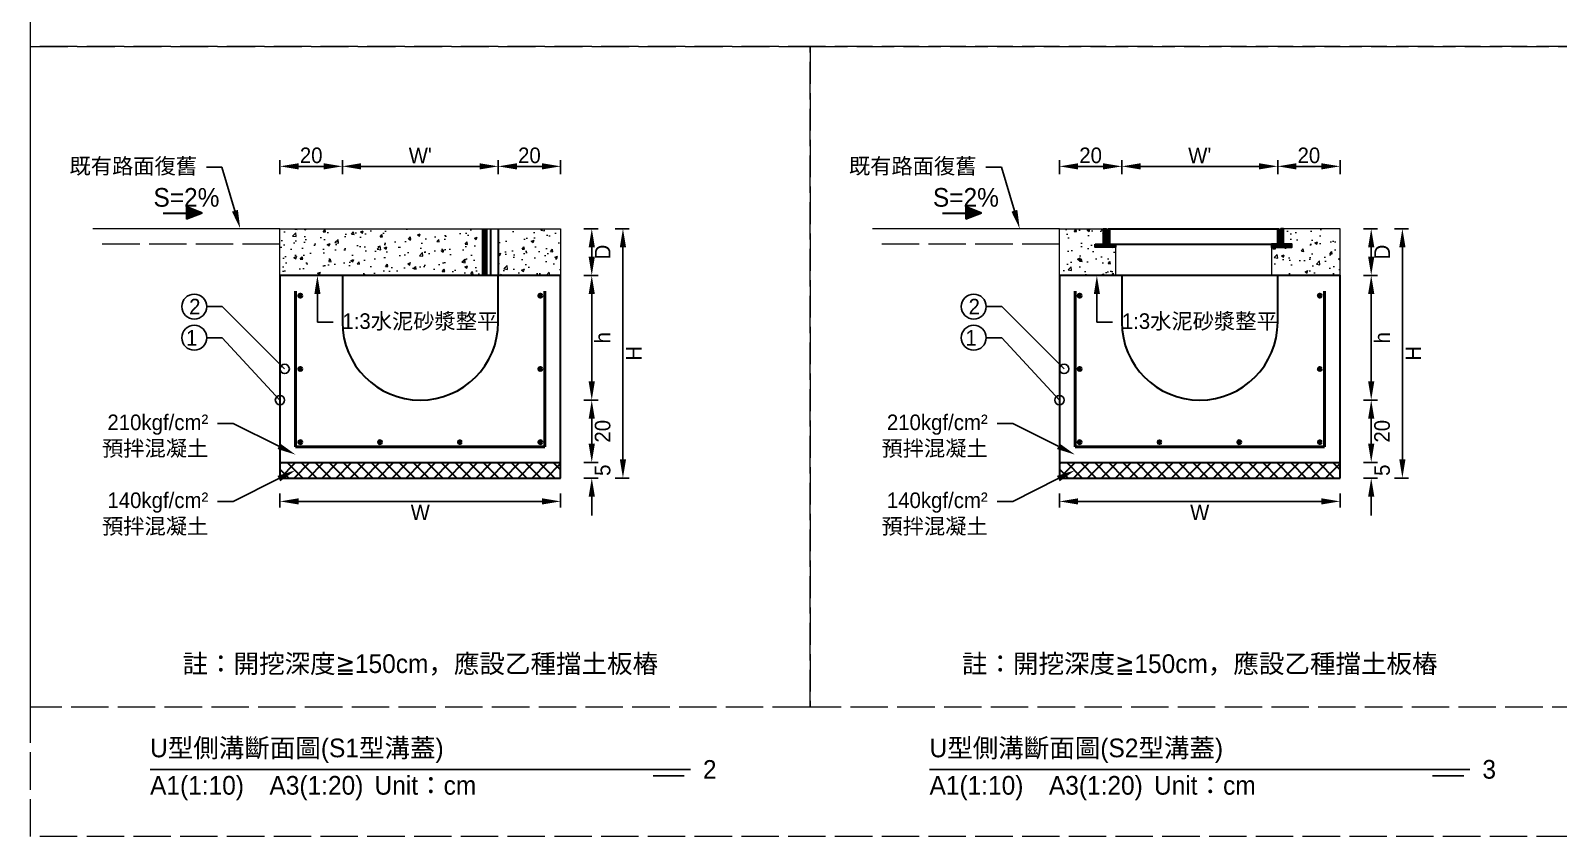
# Model space of a CAD drawing. Extents: x -8920 to 1950, y -2159 to 466.
# Drawn here: x -5780 to -5290, y -1164 to -905.4 of the extents above; entities that cross this region are included whole.
import ezdxf
from ezdxf import colors
from ezdxf.entities.mleader import LeaderData, LeaderLine
from ezdxf.math import Vec2, Vec3

# ---------------------------------------------------------------- set-up
doc = ezdxf.new("R2010")
doc.units = 0
doc.header["$MEASUREMENT"] = 0
doc.linetypes.add('ACAD_ISO02W100', pattern=[15, 12, -3])
doc.layers.add('一、4.基本-隱藏', color=9, linetype='ACAD_ISO02W100', lineweight=20, plot=False)
doc.layers.add('三、3.文字-註解文字', color=2, linetype='Continuous')
for name, color, linetype, lineweight in [('二、1.繪圖-既有設施', 8, 'Continuous', 20), ('二、2.繪圖-施作項目', 181, 'Continuous', 30), ('二、3.繪圖-排水流向', 170, 'Continuous', 30), ('二、4.繪圖-設計鋪面', 40, 'Continuous', 20), ('二、5.繪圖-鋼筋', 60, 'Continuous', 50), ('二、6.繪圖-其他施作項目', 35, 'Continuous', 30)]:
    doc.layers.add(name, color=color, linetype=linetype, lineweight=lineweight)
doc.styles.add('次圖名(詳圖)', font='MS PGothic.ttf', dxfattribs={"height": 6})
doc.styles.add('註解文字(詳圖)', font='MS PGothic.ttf', dxfattribs={"height": 5})
doc.dimstyles.new('註解文字(詳圖)', dxfattribs={"dimtxt": 5, "dimasz": 6, "dimexe": 2, "dimexo": 5, "dimgap": 1, "dimtad": 2, "dimzin": 0, "dimdsep": 46, "dimtxsty": '註解文字(詳圖)', "dimcen": 0.1, "dimclrd": 144, "dimclre": 144, "dimclrt": 256, "dimadec": 0, "dimazin": 0, "dimtfac": 1, "dimtofl": 0, "dimtmove": 0, "dimatfit": 3, "dimfxlon": 1, "dimtolj": 1, "dimtzin": 0, "dimlwd": -1, "dimlwe": -1, "dimarcsym": 1})

# ---------------------------------------------------------------- blocks, each defined once
blk = doc.blocks.new('*D148')
at = {"layer": 'Defpoints', "color": 0, "transparency": 16777216}
for p in [(-5680, -949), (-5680, -984), (-5630, -984)]:
    blk.add_point(p, dxfattribs=at)
at = {"layer": '三、3.文字-註解文字', "color": 144, "transparency": 16777216}
for p, q in [((-5680, -951.5), (-5680, -947)), ((-5636, -949), (-5674, -949)), ((-5630, -951.5), (-5630, -947))]:
    blk.add_line(p, q, dxfattribs=at)
for points in [[(-5674, -948), (-5674, -950), (-5680, -949)], [(-5636, -948), (-5636, -950), (-5630, -949)]]:
    blk.add_solid(points, dxfattribs=at)
at = {"layer": '三、3.文字-註解文字', "transparency": 16777216, "insert": (-5655, -945.5), "char_height": 5, "attachment_point": 5, "style": '註解文字(詳圖)'}
blk.add_mtext("\\A1;W'", dxfattribs=at)
blk = doc.blocks.new('*D149')
at = {"layer": 'Defpoints', "color": 0, "transparency": 16777216}
for p in [(-5700, -949), (-5700, -984), (-5680, -984)]:
    blk.add_point(p, dxfattribs=at)
at = {"layer": '三、3.文字-註解文字', "color": 144, "transparency": 16777216}
for p, q in [((-5700, -951.5), (-5700, -947)), ((-5686, -949), (-5694, -949)), ((-5680, -951.5), (-5680, -947))]:
    blk.add_line(p, q, dxfattribs=at)
for points in [[(-5694, -948), (-5694, -950), (-5700, -949)], [(-5686, -948), (-5686, -950), (-5680, -949)]]:
    blk.add_solid(points, dxfattribs=at)
at = {"layer": '三、3.文字-註解文字', "transparency": 16777216, "insert": (-5690, -945.5), "char_height": 5, "attachment_point": 5, "style": '註解文字(詳圖)'}
blk.add_mtext('\\A1;20', dxfattribs=at)
blk = doc.blocks.new('*D151')
at = {"layer": 'Defpoints', "color": 0, "transparency": 16777216}
for p in [(-5430, -949), (-5430, -984), (-5380, -984)]:
    blk.add_point(p, dxfattribs=at)
at = {"layer": '三、3.文字-註解文字', "color": 144, "transparency": 16777216}
for p, q in [((-5430, -951.5), (-5430, -947)), ((-5386, -949), (-5424, -949)), ((-5380, -951.5), (-5380, -947))]:
    blk.add_line(p, q, dxfattribs=at)
for points in [[(-5424, -948), (-5424, -950), (-5430, -949)], [(-5386, -948), (-5386, -950), (-5380, -949)]]:
    blk.add_solid(points, dxfattribs=at)
at = {"layer": '三、3.文字-註解文字', "transparency": 16777216, "insert": (-5405, -945.5), "char_height": 5, "attachment_point": 5, "style": '註解文字(詳圖)'}
blk.add_mtext("\\A1;W'", dxfattribs=at)
blk = doc.blocks.new('*D152')
at = {"layer": 'Defpoints', "color": 0, "transparency": 16777216}
for p in [(-5450, -949), (-5450, -984), (-5430, -984)]:
    blk.add_point(p, dxfattribs=at)
at = {"layer": '三、3.文字-註解文字', "color": 144, "transparency": 16777216}
for p, q in [((-5450, -951.5), (-5450, -947)), ((-5436, -949), (-5444, -949)), ((-5430, -951.5), (-5430, -947))]:
    blk.add_line(p, q, dxfattribs=at)
for points in [[(-5444, -948), (-5444, -950), (-5450, -949)], [(-5436, -948), (-5436, -950), (-5430, -949)]]:
    blk.add_solid(points, dxfattribs=at)
at = {"layer": '三、3.文字-註解文字', "transparency": 16777216, "insert": (-5440, -945.5), "char_height": 5, "attachment_point": 5, "style": '註解文字(詳圖)'}
blk.add_mtext('\\A1;20', dxfattribs=at)
blk = doc.blocks.new('*D153')
at = {"layer": 'Defpoints', "color": 0, "transparency": 16777216}
for p in [(-5405, -984), (-5350, -984), (-5405, -1024)]:
    blk.add_point(p, dxfattribs=at)
at = {"layer": '三、3.文字-註解文字', "color": 144, "transparency": 16777216}
for p, q in [((-5352.5, -984), (-5348, -984)), ((-5350, -1018), (-5350, -990)), ((-5352.5, -1024), (-5348, -1024))]:
    blk.add_line(p, q, dxfattribs=at)
for points in [[(-5351, -990), (-5349, -990), (-5350, -984)], [(-5351, -1018), (-5349, -1018), (-5350, -1024)]]:
    blk.add_solid(points, dxfattribs=at)
at = {"layer": '三、3.文字-註解文字', "transparency": 16777216, "insert": (-5346.5, -1004), "char_height": 5, "attachment_point": 5, "rotation": 90, "style": '註解文字(詳圖)'}
blk.add_mtext('\\A1;h', dxfattribs=at)
blk = doc.blocks.new('*D154')
at = {"layer": 'Defpoints', "color": 0, "transparency": 16777216}
for p in [(-5405, -1024), (-5405, -1044), (-5350, -1044)]:
    blk.add_point(p, dxfattribs=at)
at = {"layer": '三、3.文字-註解文字', "color": 144, "transparency": 16777216}
for p, q in [((-5352.5, -1024), (-5348, -1024)), ((-5350, -1030), (-5350, -1038)), ((-5352.5, -1044), (-5348, -1044))]:
    blk.add_line(p, q, dxfattribs=at)
for points in [[(-5351, -1030), (-5349, -1030), (-5350, -1024)], [(-5351, -1038), (-5349, -1038), (-5350, -1044)]]:
    blk.add_solid(points, dxfattribs=at)
at = {"layer": '三、3.文字-註解文字', "transparency": 16777216, "insert": (-5346.5, -1034), "char_height": 5, "attachment_point": 5, "rotation": 90, "style": '註解文字(詳圖)'}
blk.add_mtext('\\A1;20', dxfattribs=at)
blk = doc.blocks.new('*D155')
at = {"layer": 'Defpoints', "color": 0, "transparency": 16777216}
for p in [(-5405, -1044), (-5405, -1049), (-5350, -1049)]:
    blk.add_point(p, dxfattribs=at)
at = {"layer": '三、3.文字-註解文字', "color": 144, "transparency": 16777216}
for p, q in [((-5350, -1038), (-5350, -1032)), ((-5352.5, -1044), (-5348, -1044)), ((-5352.5, -1049), (-5348, -1049)), ((-5350, -1055), (-5350, -1061))]:
    blk.add_line(p, q, dxfattribs=at)
for points in [[(-5351, -1038), (-5349, -1038), (-5350, -1044)], [(-5351, -1055), (-5349, -1055), (-5350, -1049)]]:
    blk.add_solid(points, dxfattribs=at)
at = {"layer": '三、3.文字-註解文字', "transparency": 16777216, "insert": (-5346.5, -1046.5), "char_height": 5, "attachment_point": 5, "rotation": 90, "style": '註解文字(詳圖)'}
blk.add_mtext('\\A1;5', dxfattribs=at)
blk = doc.blocks.new('_Small')
at = {"color": 0, "linetype": 'ByBlock', "lineweight": -2}
blk.add_circle((0, 0), 0.25, dxfattribs=at)
blk = doc.blocks.new('排水流向')
at = {"layer": '二、3.繪圖-排水流向'}
h = blk.add_hatch(color=256, dxfattribs=at)
h.dxf.hatch_style = 1
h.paths.add_polyline_path([(0, 1), (0, -1), (2.5, 0)])
for points in [[(-3.75, 0), (0, 0)], [(0, 1), (0, -1)], [(2.5, 0), (0, 1)], [(2.5, 0), (0, -1)]]:
    blk.add_lwpolyline(points, dxfattribs=at)
blk = doc.blocks.new('*D156')
at = {"layer": 'Defpoints', "color": 0, "transparency": 16777216}
for p in [(-5360, -969), (-5350, -969), (-5360, -984)]:
    blk.add_point(p, dxfattribs=at)
at = {"layer": '三、3.文字-註解文字', "color": 144, "transparency": 16777216}
for p, q in [((-5352.5, -969), (-5348, -969)), ((-5350, -978), (-5350, -975)), ((-5352.5, -984), (-5348, -984))]:
    blk.add_line(p, q, dxfattribs=at)
for points in [[(-5351, -975), (-5349, -975), (-5350, -969)], [(-5351, -978), (-5349, -978), (-5350, -984)]]:
    blk.add_solid(points, dxfattribs=at)
at = {"layer": '三、3.文字-註解文字', "transparency": 16777216, "insert": (-5346.5, -976.5), "char_height": 5, "attachment_point": 5, "rotation": 90, "style": '註解文字(詳圖)'}
blk.add_mtext('\\A1;D', dxfattribs=at)
blk = doc.blocks.new('*D157')
at = {"layer": 'Defpoints', "color": 0, "transparency": 16777216}
for p in [(-5360, -969), (-5340, -969), (-5360, -1049)]:
    blk.add_point(p, dxfattribs=at)
at = {"layer": '三、3.文字-註解文字', "color": 144, "transparency": 16777216}
for p, q in [((-5342.5, -969), (-5338, -969)), ((-5340, -1043), (-5340, -975)), ((-5342.5, -1049), (-5338, -1049))]:
    blk.add_line(p, q, dxfattribs=at)
for points in [[(-5341, -975), (-5339, -975), (-5340, -969)], [(-5341, -1043), (-5339, -1043), (-5340, -1049)]]:
    blk.add_solid(points, dxfattribs=at)
at = {"layer": '三、3.文字-註解文字', "transparency": 16777216, "insert": (-5336.5, -1009), "char_height": 5, "attachment_point": 5, "rotation": 90, "style": '註解文字(詳圖)'}
blk.add_mtext('\\A1;H', dxfattribs=at)
blk = doc.blocks.new('*D267')
at = {"layer": 'Defpoints', "color": 0, "transparency": 16777216}
for p in [(-5380, -949), (-5380, -984), (-5360, -984)]:
    blk.add_point(p, dxfattribs=at)
at = {"layer": '三、3.文字-註解文字', "color": 144, "transparency": 16777216}
for p, q in [((-5380, -951.5), (-5380, -947)), ((-5366, -949), (-5374, -949)), ((-5360, -951.5), (-5360, -947))]:
    blk.add_line(p, q, dxfattribs=at)
for points in [[(-5374, -948), (-5374, -950), (-5380, -949)], [(-5366, -948), (-5366, -950), (-5360, -949)]]:
    blk.add_solid(points, dxfattribs=at)
at = {"layer": '三、3.文字-註解文字', "transparency": 16777216, "insert": (-5370, -945.5), "char_height": 5, "attachment_point": 5, "style": '註解文字(詳圖)'}
blk.add_mtext('\\A1;20', dxfattribs=at)
blk = doc.blocks.new('*D268')
at = {"layer": 'Defpoints', "color": 0, "transparency": 16777216}
for p in [(-5630, -949), (-5630, -984), (-5610, -984)]:
    blk.add_point(p, dxfattribs=at)
at = {"layer": '三、3.文字-註解文字', "color": 144, "transparency": 16777216}
for p, q in [((-5630, -951.5), (-5630, -947)), ((-5616, -949), (-5624, -949)), ((-5610, -951.5), (-5610, -947))]:
    blk.add_line(p, q, dxfattribs=at)
for points in [[(-5624, -948), (-5624, -950), (-5630, -949)], [(-5616, -948), (-5616, -950), (-5610, -949)]]:
    blk.add_solid(points, dxfattribs=at)
at = {"layer": '三、3.文字-註解文字', "transparency": 16777216, "insert": (-5620, -945.5), "char_height": 5, "attachment_point": 5, "style": '註解文字(詳圖)'}
blk.add_mtext('\\A1;20', dxfattribs=at)
blk = doc.blocks.new('*D326')
at = {"layer": 'Defpoints', "color": 0, "transparency": 16777216}
for p in [(-5450, -1049), (-5360, -1049), (-5450, -1056.5)]:
    blk.add_point(p, dxfattribs=at)
at = {"layer": '三、3.文字-註解文字', "color": 144, "transparency": 16777216}
for p, q in [((-5450, -1054), (-5450, -1058.5)), ((-5366, -1056.5), (-5444, -1056.5)), ((-5360, -1054), (-5360, -1058.5))]:
    blk.add_line(p, q, dxfattribs=at)
for points in [[(-5444, -1055.5), (-5444, -1057.5), (-5450, -1056.5)], [(-5366, -1055.5), (-5366, -1057.5), (-5360, -1056.5)]]:
    blk.add_solid(points, dxfattribs=at)
at = {"layer": '三、3.文字-註解文字', "transparency": 16777216, "insert": (-5405, -1060), "char_height": 5, "attachment_point": 5, "style": '註解文字(詳圖)'}
blk.add_mtext('\\A1;W', dxfattribs=at)
blk = doc.blocks.new('*D327')
at = {"layer": 'Defpoints', "color": 0, "transparency": 16777216}
for p in [(-5700, -1049), (-5610, -1049), (-5700, -1056.5)]:
    blk.add_point(p, dxfattribs=at)
at = {"layer": '三、3.文字-註解文字', "color": 144, "transparency": 16777216}
for p, q in [((-5700, -1054), (-5700, -1058.5)), ((-5616, -1056.5), (-5694, -1056.5)), ((-5610, -1054), (-5610, -1058.5))]:
    blk.add_line(p, q, dxfattribs=at)
for points in [[(-5694, -1055.5), (-5694, -1057.5), (-5700, -1056.5)], [(-5616, -1055.5), (-5616, -1057.5), (-5610, -1056.5)]]:
    blk.add_solid(points, dxfattribs=at)
at = {"layer": '三、3.文字-註解文字', "transparency": 16777216, "insert": (-5655, -1060), "char_height": 5, "attachment_point": 5, "style": '註解文字(詳圖)'}
blk.add_mtext('\\A1;W', dxfattribs=at)
blk = doc.blocks.new('*D328')
at = {"layer": 'Defpoints', "color": 0, "transparency": 16777216}
for p in [(-5655, -984), (-5600, -984), (-5655, -1024)]:
    blk.add_point(p, dxfattribs=at)
at = {"layer": '三、3.文字-註解文字', "color": 144, "transparency": 16777216}
for p, q in [((-5602.5, -984), (-5598, -984)), ((-5600, -1018), (-5600, -990)), ((-5602.5, -1024), (-5598, -1024))]:
    blk.add_line(p, q, dxfattribs=at)
for points in [[(-5601, -990), (-5599, -990), (-5600, -984)], [(-5601, -1018), (-5599, -1018), (-5600, -1024)]]:
    blk.add_solid(points, dxfattribs=at)
at = {"layer": '三、3.文字-註解文字', "transparency": 16777216, "insert": (-5596.5, -1004), "char_height": 5, "attachment_point": 5, "rotation": 90, "style": '註解文字(詳圖)'}
blk.add_mtext('\\A1;h', dxfattribs=at)
blk = doc.blocks.new('*D329')
at = {"layer": 'Defpoints', "color": 0, "transparency": 16777216}
for p in [(-5655, -1024), (-5655, -1044), (-5600, -1044)]:
    blk.add_point(p, dxfattribs=at)
at = {"layer": '三、3.文字-註解文字', "color": 144, "transparency": 16777216}
for p, q in [((-5602.5, -1024), (-5598, -1024)), ((-5600, -1030), (-5600, -1038)), ((-5602.5, -1044), (-5598, -1044))]:
    blk.add_line(p, q, dxfattribs=at)
for points in [[(-5601, -1030), (-5599, -1030), (-5600, -1024)], [(-5601, -1038), (-5599, -1038), (-5600, -1044)]]:
    blk.add_solid(points, dxfattribs=at)
at = {"layer": '三、3.文字-註解文字', "transparency": 16777216, "insert": (-5596.5, -1034), "char_height": 5, "attachment_point": 5, "rotation": 90, "style": '註解文字(詳圖)'}
blk.add_mtext('\\A1;20', dxfattribs=at)
blk = doc.blocks.new('*D330')
at = {"layer": 'Defpoints', "color": 0, "transparency": 16777216}
for p in [(-5655, -1044), (-5655, -1049), (-5600, -1049)]:
    blk.add_point(p, dxfattribs=at)
at = {"layer": '三、3.文字-註解文字', "color": 144, "transparency": 16777216}
for p, q in [((-5600, -1038), (-5600, -1032)), ((-5602.5, -1044), (-5598, -1044)), ((-5602.5, -1049), (-5598, -1049)), ((-5600, -1055), (-5600, -1061))]:
    blk.add_line(p, q, dxfattribs=at)
for points in [[(-5601, -1038), (-5599, -1038), (-5600, -1044)], [(-5601, -1055), (-5599, -1055), (-5600, -1049)]]:
    blk.add_solid(points, dxfattribs=at)
at = {"layer": '三、3.文字-註解文字', "transparency": 16777216, "insert": (-5596.5, -1046.5), "char_height": 5, "attachment_point": 5, "rotation": 90, "style": '註解文字(詳圖)'}
blk.add_mtext('\\A1;5', dxfattribs=at)
blk = doc.blocks.new('*D331')
at = {"layer": 'Defpoints', "color": 0, "transparency": 16777216}
for p in [(-5610, -969), (-5600, -969), (-5610, -984)]:
    blk.add_point(p, dxfattribs=at)
at = {"layer": '三、3.文字-註解文字', "color": 144, "transparency": 16777216}
for p, q in [((-5602.5, -969), (-5598, -969)), ((-5600, -978), (-5600, -975)), ((-5602.5, -984), (-5598, -984))]:
    blk.add_line(p, q, dxfattribs=at)
for points in [[(-5601, -975), (-5599, -975), (-5600, -969)], [(-5601, -978), (-5599, -978), (-5600, -984)]]:
    blk.add_solid(points, dxfattribs=at)
at = {"layer": '三、3.文字-註解文字', "transparency": 16777216, "insert": (-5596.5, -976.5), "char_height": 5, "attachment_point": 5, "rotation": 90, "style": '註解文字(詳圖)'}
blk.add_mtext('\\A1;D', dxfattribs=at)
blk = doc.blocks.new('*D332')
at = {"layer": 'Defpoints', "color": 0, "transparency": 16777216}
for p in [(-5610, -969), (-5590, -969), (-5610, -1049)]:
    blk.add_point(p, dxfattribs=at)
at = {"layer": '三、3.文字-註解文字', "color": 144, "transparency": 16777216}
for p, q in [((-5592.5, -969), (-5588, -969)), ((-5590, -1043), (-5590, -975)), ((-5592.5, -1049), (-5588, -1049))]:
    blk.add_line(p, q, dxfattribs=at)
for points in [[(-5591, -975), (-5589, -975), (-5590, -969)], [(-5591, -1043), (-5589, -1043), (-5590, -1049)]]:
    blk.add_solid(points, dxfattribs=at)
at = {"layer": '三、3.文字-註解文字', "transparency": 16777216, "insert": (-5586.5, -1009), "char_height": 5, "attachment_point": 5, "rotation": 90, "style": '註解文字(詳圖)'}
blk.add_mtext('\\A1;H', dxfattribs=at)

msp = doc.modelspace()

# ---------------------------------------------------------------- hatches: boundary and pattern name
at = {"layer": '二、1.繪圖-既有設施'}
h = msp.add_hatch(dxfattribs=at)
h.set_pattern_fill('AR-CONC', color=256, scale=0.05)
h.set_pattern_definition([(50, (-5105.289, -1932.4674), (9.109233, -0.796954), [0.9525, -10.4775]), (355, (-5105.289, -1932.467), (-1.76217, 9.55284), [0.762, -8.38203]), (100.45144, (-5104.53, -1932.534), (7.34706, 8.75589), [0.8095, -8.90451]), (46.1842, (-5105.289, -1929.927), (13.55395, -2.10212), [1.42875, -15.71625]), (96.6356, (-5104.16, -1930.103), (11.8702, 12.3713), [1.21425, -13.35678]), (351.1842, (-5105.289, -1929.927), (11.8702, 12.3713), [1.143, -12.57299]), (21, (-5104.019, -1930.5624), (7.58072, -5.11326), [0.9525, -10.4775]), (326, (-5104.019, -1930.562), (3.0901, 9.2094), [0.762, -8.382]), (71.45144, (-5103.387, -1930.9886), (10.67082, 4.09614), [0.8095, -8.9045]), (37.5, (-5105.289, -1932.4674), (0.15443, 4.227752), [0, -8.2804, 0, -8.509, 0, -8.41375]), (7.5, (-5105.289, -1932.4674), (3.340983, 5.009029), [0, -4.8514, 0, -8.0899, 0, -3.20675]), (327.5, (-5108.121, -1932.4674), (6.77953, -0.286437), [0, -3.175, 0, -9.906, 0, -13.1445]), (317.5, (-5109.391, -1932.4674), (7.40646, 1.271325), [0, -4.1275, 0, -6.5786, 0, -9.3345])])
h.paths.add_polyline_path([(-5635, -984), (-5635, -969), (-5700, -969), (-5700, -984)])
h.paths.add_polyline_path([(-5610, -969), (-5630, -969), (-5630, -984), (-5610, -984)])
h = msp.add_hatch(dxfattribs=at)
h.set_pattern_fill('AR-CONC', color=256, scale=0.05)
h.set_pattern_definition([(50, (-4856.493, -1829.6635), (9.109233, -0.796954), [0.9525, -10.4775]), (355, (-4856.493, -1829.6635), (-1.76217, 9.55284), [0.762, -8.38203]), (100.4514, (-4855.734, -1829.73), (7.34706, 8.75589), [0.8095, -8.90451]), (46.1842, (-4856.493, -1827.124), (13.55395, -2.10212), [1.42875, -15.71625]), (96.6356, (-4855.363, -1827.299), (11.8702, 12.3713), [1.21425, -13.35678]), (351.1842, (-4856.493, -1827.124), (11.8702, 12.3713), [1.143, -12.57299]), (21, (-4855.223, -1827.7585), (7.58072, -5.11326), [0.9525, -10.4775]), (326, (-4855.223, -1827.7585), (3.0901, 9.2094), [0.762, -8.382]), (71.4514, (-4854.591, -1828.185), (10.67082, 4.09614), [0.8095, -8.9045]), (37.5, (-4856.4927, -1829.6635), (0.15443, 4.227752), [0, -8.2804, 0, -8.509, 0, -8.41375]), (7.5, (-4856.4927, -1829.6635), (3.340983, 5.009029), [0, -4.8514, 0, -8.0899, 0, -3.20675]), (327.5, (-4859.3248, -1829.6635), (6.77953, -0.286437), [0, -3.175, 0, -9.906, 0, -13.1445]), (317.5, (-4860.595, -1829.6635), (7.40646, 1.271325), [0, -4.1275, 0, -6.5786, 0, -9.3345])])
h.paths.add_polyline_path([(-5438.5, -974.9), (-5438.5, -974), (-5435.9, -974), (-5435.9, -969), (-5450, -969), (-5450, -984), (-5432, -984), (-5432, -974.9)])
h.paths.add_polyline_path([(-5375.5, -974.9), (-5382, -974.9), (-5382, -984), (-5360, -984), (-5360, -969), (-5378.1, -969), (-5378.1, -974), (-5375.5, -974)])
at = {"layer": '二、2.繪圖-施作項目'}
h = msp.add_hatch(dxfattribs=at)
h.set_pattern_fill('ANSI37', color=256)
h.set_pattern_definition([(45, (-5539.169, -349.3828), (-2.245064, 2.245064), []), (135, (-5539.169, -349.3828), (-2.245064, -2.245064), [])])
h.paths.add_polyline_path([(-5610, -1049), (-5610, -1044), (-5700, -1044), (-5700, -1049)])
h = msp.add_hatch(dxfattribs=at)
h.set_pattern_fill('ANSI37', color=256)
h.set_pattern_definition([(45, (-5289.169, -349.3828), (-2.245064, 2.245064), []), (135, (-5289.169, -349.3828), (-2.245064, -2.245064), [])])
h.paths.add_polyline_path([(-5360, -1049), (-5360, -1044), (-5450, -1044), (-5450, -1049)])
at = {"layer": '二、5.繪圖-鋼筋'}
h = msp.add_hatch(color=256, dxfattribs=at)
h.dxf.hatch_style = 1
h.paths.add_polyline_path([(-5693, -990.5, 1), (-5694, -990.5, 1)])
h = msp.add_hatch(color=256, dxfattribs=at)
h.dxf.hatch_style = 1
h.paths.add_polyline_path([(-5616, -990.5, 1), (-5617, -990.5, 1)])
h = msp.add_hatch(color=256, dxfattribs=at)
h.dxf.hatch_style = 1
h.paths.add_polyline_path([(-5443, -990.5, 1), (-5444, -990.5, 1)])
h = msp.add_hatch(color=256, dxfattribs=at)
h.dxf.hatch_style = 1
h.paths.add_polyline_path([(-5366, -990.5, 1), (-5367, -990.5, 1)])
h = msp.add_hatch(color=256, dxfattribs=at)
h.dxf.hatch_style = 1
h.paths.add_polyline_path([(-5693, -1014, 1), (-5694, -1014, 1)])
h = msp.add_hatch(color=256, dxfattribs=at)
h.dxf.hatch_style = 1
h.paths.add_polyline_path([(-5616, -1014, 1), (-5617, -1014, 1)])
h = msp.add_hatch(color=256, dxfattribs=at)
h.dxf.hatch_style = 1
h.paths.add_polyline_path([(-5443, -1014, 1), (-5444, -1014, 1)])
h = msp.add_hatch(color=256, dxfattribs=at)
h.dxf.hatch_style = 1
h.paths.add_polyline_path([(-5366, -1014, 1), (-5367, -1014, 1)])
h = msp.add_hatch(color=256, dxfattribs=at)
h.dxf.hatch_style = 1
h.paths.add_polyline_path([(-5693, -1037.5, 1), (-5694, -1037.5, 1)])
h = msp.add_hatch(color=256, dxfattribs=at)
h.dxf.hatch_style = 1
h.paths.add_polyline_path([(-5667.4, -1037.5, 1), (-5668.4, -1037.5, 1)])
h = msp.add_hatch(color=256, dxfattribs=at)
h.dxf.hatch_style = 1
h.paths.add_polyline_path([(-5641.8, -1037.5, 1), (-5642.8, -1037.5, 1)])
h = msp.add_hatch(color=256, dxfattribs=at)
h.dxf.hatch_style = 1
h.paths.add_polyline_path([(-5616, -1037.5, 1), (-5617, -1037.5, 1)])
h = msp.add_hatch(color=256, dxfattribs=at)
h.dxf.hatch_style = 1
h.paths.add_polyline_path([(-5443, -1037.5, 1), (-5444, -1037.5, 1)])
h = msp.add_hatch(color=256, dxfattribs=at)
h.dxf.hatch_style = 1
h.paths.add_polyline_path([(-5417.4, -1037.5, 1), (-5418.4, -1037.5, 1)])
h = msp.add_hatch(color=256, dxfattribs=at)
h.dxf.hatch_style = 1
h.paths.add_polyline_path([(-5391.8, -1037.5, 1), (-5392.8, -1037.5, 1)])
h = msp.add_hatch(color=256, dxfattribs=at)
h.dxf.hatch_style = 1
h.paths.add_polyline_path([(-5366, -1037.5, 1), (-5367, -1037.5, 1)])
at = {"layer": '二、6.繪圖-其他施作項目'}
h = msp.add_hatch(dxfattribs=at)
h.set_pattern_fill('ANSI31', color=256, scale=0.1)
h.set_pattern_definition([(45, (-4207.16578, -1989.52732), (-0.2245064, 0.2245064), [])])
h.paths.add_polyline_path([(-5435, -969), (-5435.9, -969), (-5435.9, -974), (-5438.5, -974), (-5438.5, -974.9), (-5432, -974.9), (-5432, -974), (-5435, -974)])
h.paths.add_polyline_path([(-5379, -974), (-5382, -974), (-5382, -974.9), (-5375.5, -974.9), (-5375.5, -974), (-5378.1, -974), (-5378.1, -969), (-5379, -969)])

# ---------------------------------------------------------------- linework, layer by layer
at = {"layer": '一、4.基本-隱藏'}
for points in [[(-5780, -657), (-5000, -657), (-5000, -910.5), (-5780, -910.5)], [(-5780, -657), (-5000, -657), (-5000, -1164), (-5780, -1164)], [(-5780, -910.5), (-5530, -910.5), (-5530, -1122.5), (-5780, -1122.5)], [(-5530, -910.5), (-5280, -910.5), (-5280, -1122.5), (-5530, -1122.5)]]:
    msp.add_lwpolyline(points, close=True, dxfattribs=at)
at = {"layer": '三、3.文字-註解文字'}
for points in [[(-5741.66, -1142.5), (-5568.34, -1142.5)], [(-5570.34, -1144.5), (-5580.34, -1144.5)], [(-5491.66, -1142.5), (-5318.34, -1142.5)], [(-5320.34, -1144.5), (-5330.34, -1144.5)]]:
    msp.add_lwpolyline(points, dxfattribs=at)
for centre in [(-5727.5, -994), (-5477.5, -994), (-5727.5, -1004), (-5477.5, -1004)]:
    msp.add_circle(centre, 4, dxfattribs=at)
at = {"layer": '二、1.繪圖-既有設施'}
msp.add_lwpolyline([(-5700, -984), (-5700, -969), (-5610, -969), (-5610, -984)], close=True, dxfattribs=at)
for points in [[(-5432, -974), (-5432, -984), (-5450, -984), (-5450, -969), (-5435.9, -969)], [(-5382, -974), (-5382, -984), (-5360, -984), (-5360, -969), (-5378.1, -969)]]:
    msp.add_lwpolyline(points, dxfattribs=at)
at = {"layer": '二、2.繪圖-施作項目'}
for points in [[(-5610, -1049), (-5610, -984), (-5700, -984), (-5700, -1049)], [(-5360, -1049), (-5360, -984), (-5450, -984), (-5450, -1049)]]:
    msp.add_lwpolyline(points, close=True, dxfattribs=at)
for points in [[(-5680, -984), (-5680, -999, 1), (-5630, -999), (-5630, -984)], [(-5430, -984), (-5430, -999, 1), (-5380, -999), (-5380, -984)]]:
    msp.add_lwpolyline(points, format="xyb", dxfattribs=at)
for points in [[(-5700, -1044), (-5610, -1044)], [(-5450, -1044), (-5360, -1044)]]:
    msp.add_lwpolyline(points, dxfattribs=at)
at = {"layer": '二、4.繪圖-設計鋪面'}
for points in [[(-5700, -969), (-5760, -969)], [(-5450, -969), (-5510, -969)]]:
    msp.add_lwpolyline(points, dxfattribs=at)
at = {"layer": '二、4.繪圖-設計鋪面', "linetype": 'ACAD_ISO02W100'}
for points in [[(-5700, -974), (-5760, -974)], [(-5450, -974), (-5510, -974)]]:
    msp.add_lwpolyline(points, dxfattribs=at)
at = {"layer": '二、5.繪圖-鋼筋'}
for points in [[(-5695, -989), (-5695, -1039)], [(-5615, -989), (-5615, -1039)], [(-5445, -989), (-5445, -1039)], [(-5365, -989), (-5365, -1039)], [(-5695, -1039), (-5615, -1039)], [(-5445, -1039), (-5365, -1039)]]:
    msp.add_lwpolyline(points, dxfattribs=at)
for centre in [(-5693.5, -990.5), (-5616.5, -990.5), (-5443.5, -990.5), (-5366.5, -990.5), (-5693.5, -1014), (-5616.5, -1014), (-5443.5, -1014), (-5366.5, -1014), (-5693.5, -1037.5), (-5667.9, -1037.5), (-5642.3, -1037.5), (-5616.5, -1037.5), (-5443.5, -1037.5), (-5417.9, -1037.5), (-5392.3, -1037.5), (-5366.5, -1037.5)]:
    msp.add_circle(centre, 0.5, dxfattribs=at)
at = {"layer": '二、6.繪圖-其他施作項目'}
for points in [[(-5635, -969), (-5635, -984)], [(-5634.375, -969), (-5634.375, -984)], [(-5633.75, -969), (-5633.75, -984)], [(-5632.5, -969), (-5632.5, -984)], [(-5630, -969), (-5630, -984)], [(-5434.5, -969), (-5434.5, -974)], [(-5434.5, -969), (-5379.5, -969)], [(-5433.9, -969), (-5433.9, -974)], [(-5380.1, -969), (-5380.1, -974)], [(-5379.5, -969), (-5379.5, -974)], [(-5434.5, -974), (-5379.5, -974)]]:
    msp.add_lwpolyline(points, dxfattribs=at)
for points in [[(-5438.5, -974), (-5435.9, -974), (-5435.9, -969), (-5435, -969), (-5435, -974), (-5432, -974), (-5432, -974.9), (-5438.5, -974.9)], [(-5378.1, -969), (-5379, -969), (-5379, -974), (-5382, -974), (-5382, -974.9), (-5375.5, -974.9), (-5375.5, -974), (-5378.1, -974)]]:
    msp.add_lwpolyline(points, close=True, dxfattribs=at)

# ---------------------------------------------------------------- block references
at = {"xscale": 2, "yscale": 2, "zscale": 2}
for p in [(-5730, -964), (-5480, -964)]:
    msp.add_blockref('排水流向', p, dxfattribs=at)

# ---------------------------------------------------------------- texts
at = {"layer": '三、3.文字-註解文字', "char_height": 6}
for s, width, gutter_width, insert, attachment_point, style in [('{\\fMS PGothic|b0|i0|c128|p34;註：開挖深度≧150cm，應設乙種擋土板樁}', 156.49231, 30, (-5655, -1109), 5, '註解文字(詳圖)'), ('{\\fMS PGothic|b0|i0|c128|p34;註：開挖深度≧150cm，應設乙種擋土板樁}', 156.49231, 30, (-5405, -1109), 5, '註解文字(詳圖)'), ('{\\fMS PGothic|b0|i0|c128|p34;U型側溝斷面圖(}S{\\fMS PGothic|b0|i0|c128|p34;1型溝蓋)}', 134.12151, 15, (-5741.66, -1136.5), 4, '次圖名(詳圖)'), ('{\\fMS PGothic|b0|i0|c128|p34;U型側溝斷面圖(}S{\\fMS PGothic|b0|i0|c128|p34;2型溝蓋)}', 131.94411, 15, (-5491.66, -1136.5), 4, '次圖名(詳圖)'), ('2', 3, 15, (-5564.34, -1142.5), 4, '次圖名(詳圖)'), ('3', 3, 15, (-5314.34, -1142.5), 4, '次圖名(詳圖)'), ('A1(1:10)\u3000A3(1:20){\\fMS PGothic|b0|i0|c128|p34;^IUnit：cm}', 136.03259, 15, (-5741.66, -1148.5), 4, '次圖名(詳圖)'), ('A1(1:10)\u3000A3(1:20){\\fMS PGothic|b0|i0|c128|p34;^IUnit：cm}', 136.03259, 15, (-5491.66, -1148.5), 4, '次圖名(詳圖)')]:
    msp.add_mtext_dynamic_manual_height_columns(s, width=width, gutter_width=gutter_width, heights=[0], dxfattribs=dict(at, insert=insert, attachment_point=attachment_point, style=style))
at = {"layer": '二、3.繪圖-排水流向', "char_height": 6, "attachment_point": 5, "style": '註解文字(詳圖)'}
for insert in [(-5730, -959), (-5480, -959)]:
    msp.add_mtext_dynamic_manual_height_columns('{\\fMS PGothic|b0|i0|c128|p34;S=2%}', width=10.17412, gutter_width=30, heights=[0], dxfattribs=dict(at, insert=insert))

# ---------------------------------------------------------------- dimensions: what is measured, and where the dimension line sits
at = {"layer": '三、3.文字-註解文字'}
for base, p1, p2, text, picture, middle in [((-5700, -949), (-5680, -984), (-5700, -984), '20', '*D149', (-5690, -945.5)), ((-5680, -949), (-5630, -984), (-5680, -984), "W'", '*D148', (-5655, -945.5)), ((-5630, -949), (-5610, -984), (-5630, -984), '20', '*D268', (-5620, -945.5)), ((-5450, -949), (-5430, -984), (-5450, -984), '20', '*D152', (-5440, -945.5)), ((-5430, -949), (-5380, -984), (-5430, -984), "W'", '*D151', (-5405, -945.5)), ((-5380, -949), (-5360, -984), (-5380, -984), '20', '*D267', (-5370, -945.5)), ((-5700, -1056.5), (-5610, -1049), (-5700, -1049), 'W', '*D327', (-5655, -1060)), ((-5450, -1056.5), (-5360, -1049), (-5450, -1049), 'W', '*D326', (-5405, -1060))]:
    dim = msp.add_linear_dim(base=base, p1=p1, p2=p2, text=text, dimstyle='註解文字(詳圖)', dxfattribs=at)
    dim.commit()
    dim.dimension.update_dxf_attribs({"geometry": picture, "text_midpoint": middle})
for base, p1, p2, text, picture, middle in [((-5600, -969), (-5610, -984), (-5610, -969), 'D', '*D331', (-5596.5, -976.5)), ((-5590, -969), (-5610, -1049), (-5610, -969), 'H', '*D332', (-5586.5, -1009)), ((-5350, -969), (-5360, -984), (-5360, -969), 'D', '*D156', (-5346.5, -976.5)), ((-5340, -969), (-5360, -1049), (-5360, -969), 'H', '*D157', (-5336.5, -1009)), ((-5600, -984), (-5655, -1024), (-5655, -984), 'h', '*D328', (-5596.5, -1004)), ((-5350, -984), (-5405, -1024), (-5405, -984), 'h', '*D153', (-5346.5, -1004)), ((-5600, -1044), (-5655, -1024), (-5655, -1044), '20', '*D329', (-5596.5, -1034)), ((-5350, -1044), (-5405, -1024), (-5405, -1044), '20', '*D154', (-5346.5, -1034)), ((-5600, -1049), (-5655, -1044), (-5655, -1049), '5', '*D330', (-5596.5, -1046.5)), ((-5350, -1049), (-5405, -1044), (-5405, -1049), '5', '*D155', (-5346.5, -1046.5))]:
    dim = msp.add_linear_dim(base=base, p1=p1, p2=p2, angle=90, text=text, dimstyle='註解文字(詳圖)', dxfattribs=at)
    dim.commit()
    dim.dimension.update_dxf_attribs({"geometry": picture, "text_midpoint": middle})

# ---------------------------------------------------------------- leaders
ml = msp.add_multileader_mtext('Standard', dxfattribs=at)
ml.set_content('既有路面復舊', color=256, style='註解文字(詳圖)')
ml.set_leader_properties(color=144, linetype='ByLayer', lineweight=-1)
ml.build(insert=Vec2(0, 0))
ml.multileader.update_dxf_attribs({"dogleg_length": 5, "arrow_head_size": 6})
ctx = ml.context
ctx.base_point, ctx.char_height, ctx.arrow_head_size, ctx.landing_gap_size, ctx.plane_origin = Vec3(-5772.383, -949.25), 5, 6, 3, Vec3(-5797.575, -927.337)
ctx.text_align_type = 2
notes = []
notes.append((ctx, [(1, (1, 1, 0), (-5718.599, -949.25), (-1, 0), 5, [(0, [(-5712.744, -969)], 0, [])])]))
ctx.mtext.insert, ctx.mtext.alignment, ctx.mtext.flow_direction = Vec3(-5726.599, -946.409), 3, 5
ml = msp.add_multileader_mtext('Standard', dxfattribs=at)
ml.set_content('既有路面復舊', color=256, style='註解文字(詳圖)')
ml.set_leader_properties(color=144, linetype='ByLayer', lineweight=-1)
ml.build(insert=Vec2(0, 0))
ml.multileader.update_dxf_attribs({"dogleg_length": 5, "arrow_head_size": 6})
ctx = ml.context
ctx.base_point, ctx.char_height, ctx.arrow_head_size, ctx.landing_gap_size, ctx.plane_origin = Vec3(-5522.383, -949.25), 5, 6, 3, Vec3(-5547.575, -927.337)
ctx.text_align_type = 2
notes.append((ctx, [(1, (1, 1, 0), (-5468.599, -949.25), (-1, 0), 5, [(0, [(-5462.744, -969)], 0, [])])]))
ctx.mtext.insert, ctx.mtext.alignment, ctx.mtext.flow_direction = Vec3(-5476.599, -946.409), 3, 5
ml = msp.add_multileader_mtext('Standard', dxfattribs=at)
ml.set_content('1:3水泥砂漿整平', color=256, style='註解文字(詳圖)')
ml.set_leader_properties(color=144, linetype='ByLayer', lineweight=-1)
ml.build(insert=Vec2(0, 0))
ml.multileader.update_dxf_attribs({"dogleg_length": 5, "arrow_head_size": 6})
ctx = ml.context
ctx.base_point, ctx.char_height, ctx.arrow_head_size, ctx.landing_gap_size, ctx.plane_origin = Vec3(-5682.991, -999), 5, 6, 3, Vec3(-5687.991, -984)
notes.append((ctx, [(0, (1, 1, 0), (-5687.991, -999), (1, 0), 5, [(0, [(-5687.991, -984)], 0, [])])]))
ctx.mtext.insert, ctx.mtext.flow_direction = Vec3(-5679.991, -996.159), 5
ml = msp.add_multileader_mtext('Standard', dxfattribs=at)
ml.set_content('1:3水泥砂漿整平', color=256, style='註解文字(詳圖)')
ml.set_leader_properties(color=144, linetype='ByLayer', lineweight=-1)
ml.build(insert=Vec2(0, 0))
ml.multileader.update_dxf_attribs({"dogleg_length": 5, "arrow_head_size": 6})
ctx = ml.context
ctx.base_point, ctx.char_height, ctx.arrow_head_size, ctx.landing_gap_size, ctx.plane_origin = Vec3(-5432.991, -999), 5, 6, 3, Vec3(-5437.991, -984)
notes.append((ctx, [(0, (1, 1, 0), (-5437.991, -999), (1, 0), 5, [(0, [(-5437.991, -984)], 0, [])])]))
ctx.mtext.insert, ctx.mtext.flow_direction = Vec3(-5429.991, -996.159), 5
ml = msp.add_multileader_mtext('Standard', dxfattribs=at)
ml.set_content('2', color=256, style='註解文字(詳圖)')
ml.set_leader_properties(color=144, linetype='ByLayer', lineweight=-1)
ml.set_arrow_properties(name='SMALL')
ml.build(insert=Vec2(0, 0))
ml.multileader.update_dxf_attribs({"dogleg_length": 5, "arrow_head_size": 6})
ctx = ml.context
ctx.base_point, ctx.char_height, ctx.arrow_head_size, ctx.plane_origin = Vec3(-5730.398, -994), 5, 6, Vec3(-5697, -1014)
ctx.text_align_type = 2
notes.append((ctx, [(0, (1, 1, 0), (-5718.5, -994), (-1, 0), 5, [(0, [(-5698.5, -1014)], 0, [])])]))
ctx.mtext.insert, ctx.mtext.alignment, ctx.mtext.flow_direction = Vec3(-5725.5, -991.5), 3, 5
ml = msp.add_multileader_mtext('Standard', dxfattribs=at)
ml.set_content('2', color=256, style='註解文字(詳圖)')
ml.set_leader_properties(color=144, linetype='ByLayer', lineweight=-1)
ml.set_arrow_properties(name='SMALL')
ml.build(insert=Vec2(0, 0))
ml.multileader.update_dxf_attribs({"dogleg_length": 5, "arrow_head_size": 6})
ctx = ml.context
ctx.base_point, ctx.char_height, ctx.arrow_head_size, ctx.plane_origin = Vec3(-5480.398, -994), 5, 6, Vec3(-5447, -1014)
ctx.text_align_type = 2
notes.append((ctx, [(0, (1, 1, 0), (-5468.5, -994), (-1, 0), 5, [(0, [(-5448.5, -1014)], 0, [])])]))
ctx.mtext.insert, ctx.mtext.alignment, ctx.mtext.flow_direction = Vec3(-5475.5, -991.5), 3, 5
ml = msp.add_multileader_mtext('Standard', dxfattribs=at)
ml.set_content('1', color=256, style='註解文字(詳圖)')
ml.set_leader_properties(color=144, linetype='ByLayer', lineweight=-1)
ml.set_arrow_properties(name='SMALL')
ml.build(insert=Vec2(0, 0))
ml.multileader.update_dxf_attribs({"dogleg_length": 5, "arrow_head_size": 6})
ctx = ml.context
ctx.base_point, ctx.char_height, ctx.arrow_head_size, ctx.landing_gap_size, ctx.plane_origin = Vec3(-5731.006, -1004), 5, 6, 3, Vec3(-5697, -1024)
ctx.text_align_type = 2
notes.append((ctx, [(0, (1, 1, 0), (-5718.5, -1004), (-1, 0), 5, [(0, [(-5700, -1024)], 0, [])])]))
ctx.mtext.insert, ctx.mtext.alignment, ctx.mtext.flow_direction = Vec3(-5726.5, -1001.5), 3, 5
ml = msp.add_multileader_mtext('Standard', dxfattribs=at)
ml.set_content('1', color=256, style='註解文字(詳圖)')
ml.set_leader_properties(color=144, linetype='ByLayer', lineweight=-1)
ml.set_arrow_properties(name='SMALL')
ml.build(insert=Vec2(0, 0))
ml.multileader.update_dxf_attribs({"dogleg_length": 5, "arrow_head_size": 6})
ctx = ml.context
ctx.base_point, ctx.char_height, ctx.arrow_head_size, ctx.landing_gap_size, ctx.plane_origin = Vec3(-5481.006, -1004), 5, 6, 3, Vec3(-5447, -1024)
ctx.text_align_type = 2
notes.append((ctx, [(0, (1, 1, 0), (-5468.5, -1004), (-1, 0), 5, [(0, [(-5450, -1024)], 0, [])])]))
ctx.mtext.insert, ctx.mtext.alignment, ctx.mtext.flow_direction = Vec3(-5476.5, -1001.5), 3, 5
ml = msp.add_multileader_mtext('Standard', dxfattribs=at)
ml.set_content('{\\fMS PGothic|b0|i0|c128|p34;210kgf/cm²}\\P預拌{\\fMS PGothic|b0|i0|c128|p34;混凝土}', color=256, style='註解文字(詳圖)')
ml.set_leader_properties(color=144, linetype='ByLayer', lineweight=-1)
ml.build(insert=Vec2(0, 0))
ml.multileader.update_dxf_attribs({"dogleg_length": 5, "arrow_head_size": 6})
ctx = ml.context
ctx.base_point, ctx.char_height, ctx.arrow_head_size, ctx.landing_gap_size, ctx.plane_origin = Vec3(-5761.398, -1031.5), 5, 6, 3, Vec3(-5695, -1041.5)
ctx.text_align_type = 2
notes.append((ctx, [(0, (1, 1, 0), (-5715, -1031.5), (-1, 0), 5, [(0, [(-5695, -1041.5)], 0, [])])]))
ctx.mtext.insert, ctx.mtext.alignment, ctx.mtext.flow_direction = Vec3(-5723, -1028.631), 3, 5
ml = msp.add_multileader_mtext('Standard', dxfattribs=at)
ml.set_content('{\\fMS PGothic|b0|i0|c128|p34;210kgf/cm²}\\P預拌{\\fMS PGothic|b0|i0|c128|p34;混凝土}', color=256, style='註解文字(詳圖)')
ml.set_leader_properties(color=144, linetype='ByLayer', lineweight=-1)
ml.build(insert=Vec2(0, 0))
ml.multileader.update_dxf_attribs({"dogleg_length": 5, "arrow_head_size": 6})
ctx = ml.context
ctx.base_point, ctx.char_height, ctx.arrow_head_size, ctx.landing_gap_size, ctx.plane_origin = Vec3(-5511.398, -1031.5), 5, 6, 3, Vec3(-5445, -1041.5)
ctx.text_align_type = 2
notes.append((ctx, [(0, (1, 1, 0), (-5465, -1031.5), (-1, 0), 5, [(0, [(-5445, -1041.5)], 0, [])])]))
ctx.mtext.insert, ctx.mtext.alignment, ctx.mtext.flow_direction = Vec3(-5473, -1028.631), 3, 5
ml = msp.add_multileader_mtext('Standard', dxfattribs=at)
ml.set_content('{\\fMS PGothic|b0|i0|c128|p34;140kgf/cm²}\\P預拌{\\fMS PGothic|b0|i0|c128|p34;混凝土}', color=256, style='註解文字(詳圖)')
ml.set_leader_properties(color=144, linetype='ByLayer', lineweight=-1)
ml.build(insert=Vec2(0, 0))
ml.multileader.update_dxf_attribs({"dogleg_length": 5, "arrow_head_size": 6})
ctx = ml.context
ctx.base_point, ctx.char_height, ctx.arrow_head_size, ctx.landing_gap_size, ctx.plane_origin = Vec3(-5761.398, -1056.5), 5, 6, 3, Vec3(-5695, -1046.5)
ctx.text_align_type = 2
notes.append((ctx, [(0, (1, 1, 0), (-5715, -1056.5), (-1, 0), 5, [(0, [(-5695, -1046.5)], 0, [])])]))
ctx.mtext.insert, ctx.mtext.alignment, ctx.mtext.flow_direction = Vec3(-5723, -1053.631), 3, 5
ml = msp.add_multileader_mtext('Standard', dxfattribs=at)
ml.set_content('{\\fMS PGothic|b0|i0|c128|p34;140kgf/cm²}\\P預拌{\\fMS PGothic|b0|i0|c128|p34;混凝土}', color=256, style='註解文字(詳圖)')
ml.set_leader_properties(color=144, linetype='ByLayer', lineweight=-1)
ml.build(insert=Vec2(0, 0))
ml.multileader.update_dxf_attribs({"dogleg_length": 5, "arrow_head_size": 6})
ctx = ml.context
ctx.base_point, ctx.char_height, ctx.arrow_head_size, ctx.landing_gap_size, ctx.plane_origin = Vec3(-5511.398, -1056.5), 5, 6, 3, Vec3(-5445, -1046.5)
ctx.text_align_type = 2
notes.append((ctx, [(0, (1, 1, 0), (-5465, -1056.5), (-1, 0), 5, [(0, [(-5445, -1046.5)], 0, [])])]))
ctx.mtext.insert, ctx.mtext.alignment, ctx.mtext.flow_direction = Vec3(-5473, -1053.631), 3, 5
for ctx, leaders in notes:
    for number, flags, end, landing, length, lines in leaders:
        leader = LeaderData()
        leader.index, (leader.has_last_leader_line, leader.has_dogleg_vector, leader.attachment_direction) = number, flags
        leader.last_leader_point, leader.dogleg_vector, leader.dogleg_length = Vec3(end), Vec3(landing), length
        for number, points, colour, breaks in lines:
            line = LeaderLine()
            line.index, line.vertices, line.color, line.breaks = number, Vec3.list(points), colors.encode_raw_color(colour), breaks
            leader.lines.append(line)
        ctx.leaders.append(leader)

doc.saveas('drawing.dxf')
